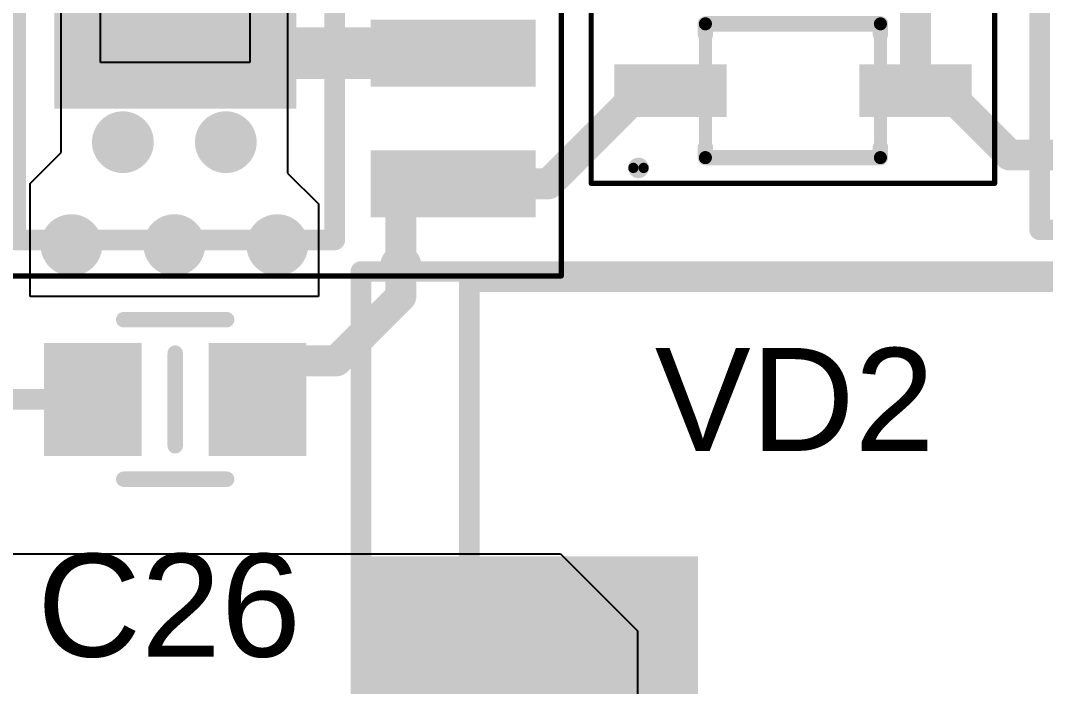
# Model space of a CAD drawing. Header units: inches. Extents: x -1.5 to 75.1, y -0.1 to 70.1.
# Drawn here: x 19.01 to 28.96, y 32.21 to 38.68 of the extents above; entities that cross this region are included whole.
import ezdxf

# ---------------------------------------------------------------- set-up
doc = ezdxf.new("R2010")
doc.units = ezdxf.units.IN
for name, color, linetype in [('Bottom Layer', 5, 'Continuous'), ('Mechanical 13', 56, 'Continuous'), ('Mechanical 15', 56, 'Continuous'), ('Mechanical 16', 56, 'Continuous'), ('Mechanical 5', 56, 'Continuous'), ('Top Layer', 1, 'Continuous'), ('Top Overlay', 2, 'Continuous'), ('Top Paste', 8, 'Continuous'), ('Top Solder', 216, 'Continuous'), ('Via Holes', 16, 'Continuous')]:
    doc.layers.add(name, color=color, linetype=linetype)
doc.styles.add('Arial', font='', dxfattribs={"height": 0.2})
doc.styles.get('Arial').set_extended_font_data('Arial')

# ---------------------------------------------------------------- blocks, each defined once
blk = doc.blocks.new('SOD_323_113')
at = {"layer": 'Top Layer'}
for points in [[(-1.71000039, 0.22999954), (-0.66999993, 0.22999954), (-0.66999993, -0.22999954), (-1.71000039, -0.22999954)], [(0.66999993, 0.22999954), (1.71000039, 0.22999954), (1.71000039, -0.22999954), (0.66999993, -0.22999954)]]:
    blk.add_hatch(color=1, dxfattribs=at).paths.add_polyline_path(points)
at = {"layer": 'Top Paste'}
for points in [[(-1.71000039, 0.22999954), (-0.66999993, 0.22999954), (-0.66999993, -0.22999954), (-1.71000039, -0.22999954)], [(0.66999993, 0.22999954), (1.71000039, 0.22999954), (1.71000039, -0.22999954), (0.66999993, -0.22999954)]]:
    blk.add_hatch(color=8, dxfattribs=at).paths.add_polyline_path(points)
at = {"layer": 'Top Solder'}
for points in [[(-1.73500161, 0.25500076), (-0.64499871, 0.25500076), (-0.64499871, -0.25500076), (-1.73500161, -0.25500076)], [(0.64499871, 0.25500076), (1.73500161, 0.25500076), (1.73500161, -0.25500076), (0.64499871, -0.25500076)]]:
    blk.add_hatch(color=216, dxfattribs=at).paths.add_polyline_path(points)
at = {"layer": 'Mechanical 13'}
for points in [[(-0.8500008399999999, 0.65000124, 0.127, 0.127, 0), (0.8500008399999999, 0.65000124, 0.127, 0.127, 0)], [(-0.8500008399999999, -0.65000124, 0.127, 0.127, 0), (-0.8500008399999999, 0.65000124, 0.127, 0.127, 0)], [(0.8500008399999999, -0.65000124, 0.127, 0.127, 0), (0.8500008399999999, 0.65000124, 0.127, 0.127, 0)], [(-0.8500008399999999, -0.65000124, 0.127, 0.127, 0), (0.8500008399999999, -0.65000124, 0.127, 0.127, 0)]]:
    blk.add_lwpolyline(points, format="xyseb", dxfattribs=at)
for points in [[(-0.8817508399999999, 0.65000124, 0.0635, 0.0635, 1), (-0.81825084, 0.65000124, 0.0635, 0.0635, 1)], [(-0.8817508399999999, 0.65000124, 0.0635, 0.0635, 1), (-0.81825084, 0.65000124, 0.0635, 0.0635, 1)], [(0.81825084, 0.65000124, 0.0635, 0.0635, 1), (0.8817508399999999, 0.65000124, 0.0635, 0.0635, 1)], [(0.81825084, 0.65000124, 0.0635, 0.0635, 1), (0.8817508399999999, 0.65000124, 0.0635, 0.0635, 1)], [(-0.8817508399999999, -0.65000124, 0.0635, 0.0635, 1), (-0.81825084, -0.65000124, 0.0635, 0.0635, 1)], [(-0.8817508399999999, -0.65000124, 0.0635, 0.0635, 1), (-0.81825084, -0.65000124, 0.0635, 0.0635, 1)], [(0.81825084, -0.65000124, 0.0635, 0.0635, 1), (0.8817508399999999, -0.65000124, 0.0635, 0.0635, 1)], [(0.81825084, -0.65000124, 0.0635, 0.0635, 1), (0.8817508399999999, -0.65000124, 0.0635, 0.0635, 1)]]:
    blk.add_lwpolyline(points, format="xyseb", close=True, dxfattribs=at)
at = {"layer": 'Mechanical 15'}
for points in [[(-1.96000116, -0.90000074, 0.0499999, 0.0499999, 0), (-1.96000116, 0.90000074, 0.0499999, 0.0499999, 0)], [(-1.96000116, 0.90000074, 0.0499999, 0.0499999, 0), (1.96000116, 0.90000074, 0.0499999, 0.0499999, 0)], [(1.96000116, -0.90000074, 0.0499999, 0.0499999, 0), (1.96000116, 0.90000074, 0.0499999, 0.0499999, 0)], [(-1.96000116, -0.90000074, 0.0499999, 0.0499999, 0), (1.96000116, -0.90000074, 0.0499999, 0.0499999, 0)]]:
    blk.add_lwpolyline(points, format="xyseb", dxfattribs=at)
for points in [[(-1.9725005, 0.90000074, 0.02499868, 0.02499868, 1), (-1.94750182, 0.90000074, 0.02499868, 0.02499868, 1)], [(-1.9725005, 0.90000074, 0.02499868, 0.02499868, 1), (-1.94750182, 0.90000074, 0.02499868, 0.02499868, 1)], [(1.94750182, 0.90000074, 0.02499868, 0.02499868, 1), (1.9725005, 0.90000074, 0.02499868, 0.02499868, 1)], [(1.94750182, 0.90000074, 0.02499868, 0.02499868, 1), (1.9725005, 0.90000074, 0.02499868, 0.02499868, 1)], [(-1.9725005, -0.90000074, 0.02499868, 0.02499868, 1), (-1.94750182, -0.90000074, 0.02499868, 0.02499868, 1)], [(-1.9725005, -0.90000074, 0.02499868, 0.02499868, 1), (-1.94750182, -0.90000074, 0.02499868, 0.02499868, 1)], [(1.94750182, -0.90000074, 0.02499868, 0.02499868, 1), (1.9725005, -0.90000074, 0.02499868, 0.02499868, 1)], [(1.94750182, -0.90000074, 0.02499868, 0.02499868, 1), (1.9725005, -0.90000074, 0.02499868, 0.02499868, 1)]]:
    blk.add_lwpolyline(points, format="xyseb", close=True, dxfattribs=at)
at = {"layer": 'Top Overlay'}
for points in [[(-0.8500008399999999, 0.5499989, 0.1499997, 0.1499997, 0), (-0.8500008399999999, 0.65000124, 0.1499997, 0.1499997, 0)], [(-0.8500008399999999, 0.65000124, 0.1499997, 0.1499997, 0), (0.8500008399999999, 0.65000124, 0.1499997, 0.1499997, 0)], [(0.8500008399999999, 0.5499989, 0.1499997, 0.1499997, 0), (0.8500008399999999, 0.65000124, 0.1499997, 0.1499997, 0)], [(-0.8500008399999999, -0.65000124, 0.1499997, 0.1499997, 0), (-0.8500008399999999, -0.5499989, 0.1499997, 0.1499997, 0)], [(0.8500008399999999, -0.65000124, 0.1499997, 0.1499997, 0), (0.8500008399999999, -0.5499989, 0.1499997, 0.1499997, 0)], [(-0.8500008399999999, -0.65000124, 0.1499997, 0.1499997, 0), (0.8500008399999999, -0.65000124, 0.1499997, 0.1499997, 0)]]:
    blk.add_lwpolyline(points, format="xyseb", dxfattribs=at)
for points in [[(-0.8875014, 0.65000124, 0.07499858, 0.07499858, 1), (-0.81250028, 0.65000124, 0.07499858, 0.07499858, 1)], [(-0.8875014, 0.65000124, 0.07499858, 0.07499858, 1), (-0.81250028, 0.65000124, 0.07499858, 0.07499858, 1)], [(0.81250028, 0.65000124, 0.07499858, 0.07499858, 1), (0.8875014, 0.65000124, 0.07499858, 0.07499858, 1)], [(0.81250028, 0.65000124, 0.07499858, 0.07499858, 1), (0.8875014, 0.65000124, 0.07499858, 0.07499858, 1)], [(-0.8875014, 0.5499989, 0.07499858, 0.07499858, 1), (-0.81250028, 0.5499989, 0.07499858, 0.07499858, 1)], [(0.81250028, 0.5499989, 0.07499858, 0.07499858, 1), (0.8875014, 0.5499989, 0.07499858, 0.07499858, 1)], [(-0.8875014, -0.5499989, 0.07499858, 0.07499858, 1), (-0.81250028, -0.5499989, 0.07499858, 0.07499858, 1)], [(0.81250028, -0.5499989, 0.07499858, 0.07499858, 1), (0.8875014, -0.5499989, 0.07499858, 0.07499858, 1)], [(-0.8875014, -0.65000124, 0.07499858, 0.07499858, 1), (-0.81250028, -0.65000124, 0.07499858, 0.07499858, 1)], [(-0.8875014, -0.65000124, 0.07499858, 0.07499858, 1), (-0.81250028, -0.65000124, 0.07499858, 0.07499858, 1)], [(0.81250028, -0.65000124, 0.07499858, 0.07499858, 1), (0.8875014, -0.65000124, 0.07499858, 0.07499858, 1)], [(0.81250028, -0.65000124, 0.07499858, 0.07499858, 1), (0.8875014, -0.65000124, 0.07499858, 0.07499858, 1)], [(-1.44999964, -0.75000104, 0.0999998, 0.0999998, 1), (-1.54999944, -0.75000104, 0.0999998, 0.0999998, 1)], [(-1.57499812, -0.75000104, 0.0499999, 0.0499999, 1), (-1.52500076, -0.75000104, 0.0499999, 0.0499999, 1)], [(-1.47499832, -0.75000104, 0.0499999, 0.0499999, 1), (-1.42500096, -0.75000104, 0.0499999, 0.0499999, 1)]]:
    blk.add_lwpolyline(points, format="xyseb", close=True, dxfattribs=at)
blk = doc.blocks.new('IHLP_4040_142')
at = {"layer": 'Top Layer'}
blk.add_hatch(color=1, dxfattribs=at).paths.add_polyline_path([(-6.095999999999999, 2.4765), (-2.921, 2.4765), (-2.921, -2.4765), (-6.095999999999999, -2.4765)])
at = {"layer": 'Top Paste'}
blk.add_hatch(color=8, dxfattribs=at).paths.add_polyline_path([(-6.095999999999999, 2.4765), (-2.921, 2.4765), (-2.921, -2.4765), (-6.095999999999999, -2.4765)])
at = {"layer": 'Top Solder'}
blk.add_hatch(color=216, dxfattribs=at).paths.add_polyline_path([(-6.095999999999999, 2.4765), (-2.921, 2.4765), (-2.921, -2.4765), (-6.095999999999999, -2.4765)])
at = {"layer": 'Mechanical 13'}
for points in [[(-5.1435, 5.1435, 0.1999996, 0.1999996, 0), (5.1435, 5.1435, 0.1999996, 0.1999996, 0)], [(-5.1435, -5.1435, 0.1999996, 0.1999996, 0), (-5.1435, 5.1435, 0.1999996, 0.1999996, 0)]]:
    blk.add_lwpolyline(points, format="xyseb", dxfattribs=at)
blk.add_lwpolyline([(-5.1934999, 5.1435, 0.0999998, 0.0999998, 1), (-5.0935001, 5.1435, 0.0999998, 0.0999998, 1)], format="xyseb", close=True, dxfattribs=at)
blk.add_lwpolyline([(-5.1934999, 5.1435, 0.0999998, 0.0999998, 1), (-5.0935001, 5.1435, 0.0999998, 0.0999998, 1)], format="xyseb", close=True, dxfattribs=at)
at = {"layer": 'Mechanical 15'}
for points in [[(-6.195999799999999, 5.2434998, 0.1999996, 0.1999996, 0), (6.195999799999999, 5.2434998, 0.1999996, 0.1999996, 0)], [(-6.195999799999999, -5.2434998, 0.1999996, 0.1999996, 0), (-6.195999799999999, 5.2434998, 0.1999996, 0.1999996, 0)]]:
    blk.add_lwpolyline(points, format="xyseb", dxfattribs=at)
blk.add_lwpolyline([(-6.2459997, 5.2434998, 0.0999998, 0.0999998, 1), (-6.1459999, 5.2434998, 0.0999998, 0.0999998, 1)], format="xyseb", close=True, dxfattribs=at)
blk.add_lwpolyline([(-6.2459997, 5.2434998, 0.0999998, 0.0999998, 1), (-6.1459999, 5.2434998, 0.0999998, 0.0999998, 1)], format="xyseb", close=True, dxfattribs=at)
at = {"layer": 'Mechanical 5'}
for points in [[(-6.195999799999999, 5.2434998, 0.1999996, 0.1999996, 0), (6.195999799999999, 5.2434998, 0.1999996, 0.1999996, 0)], [(-6.195999799999999, -5.2434998, 0.1999996, 0.1999996, 0), (-6.195999799999999, 5.2434998, 0.1999996, 0.1999996, 0)]]:
    blk.add_lwpolyline(points, format="xyseb", dxfattribs=at)
blk.add_lwpolyline([(-6.2459997, 5.2434998, 0.0999998, 0.0999998, 1), (-6.1459999, 5.2434998, 0.0999998, 0.0999998, 1)], format="xyseb", close=True, dxfattribs=at)
blk.add_lwpolyline([(-6.2459997, 5.2434998, 0.0999998, 0.0999998, 1), (-6.1459999, 5.2434998, 0.0999998, 0.0999998, 1)], format="xyseb", close=True, dxfattribs=at)
at = {"layer": 'Top Overlay'}
for points in [[(-5.1435, 5.1435, 0.1999996, 0.1999996, 0), (5.1435, 5.1435, 0.1999996, 0.1999996, 0)], [(-5.1435, 2.85150052, 0.1999996, 0.1999996, 0), (-5.1435, 5.1435, 0.1999996, 0.1999996, 0)]]:
    blk.add_lwpolyline(points, format="xyseb", dxfattribs=at)
for points in [[(-5.1934999, 5.1435, 0.0999998, 0.0999998, 1), (-5.0935001, 5.1435, 0.0999998, 0.0999998, 1)], [(-5.1934999, 5.1435, 0.0999998, 0.0999998, 1), (-5.0935001, 5.1435, 0.0999998, 0.0999998, 1)], [(-5.1934999, 2.85150052, 0.0999998, 0.0999998, 1), (-5.0935001, 2.85150052, 0.0999998, 0.0999998, 1)]]:
    blk.add_lwpolyline(points, format="xyseb", close=True, dxfattribs=at)
blk = doc.blocks.new('8SOP_E_______P____152')
at = {"layer": 'Top Layer'}
for points in [[(-3.474999399999999, 2.2049994), (-1.92499996, 2.2049994), (-1.92499996, 1.6050006), (-3.474999399999999, 1.6050006)], [(3.474999399999999, 1.6050006), (1.92499996, 1.6050006), (1.92499996, 2.2049994), (3.474999399999999, 2.2049994)], [(-1.15000024, 1.15000024), (1.15000024, 1.15000024), (1.15000024, -1.15000024), (-1.15000024, -1.15000024)], [(-3.474999399999999, 0.9349994), (-1.92499996, 0.9349994), (-1.92499996, 0.3350006), (-3.474999399999999, 0.3350006)], [(3.474999399999999, 0.3350006000000001), (1.92499996, 0.3350005999999998), (1.92499996, 0.9349993999999998), (3.474999399999999, 0.9349994)], [(-3.474999399999999, -0.3350006), (-1.92499996, -0.3350006), (-1.92499996, -0.9349994), (-3.474999399999999, -0.9349994)], [(3.474999399999999, -0.9349993999999998), (1.92499996, -0.9349994), (1.92499996, -0.3350006000000001), (3.474999399999999, -0.3350005999999998)], [(-3.474999399999999, -1.6050006), (-1.92499996, -1.6050006), (-1.92499996, -2.2049994), (-3.474999399999999, -2.2049994)], [(3.474999399999999, -2.2049994), (1.92499996, -2.2049994), (1.92499996, -1.6050006), (3.474999399999999, -1.6050006)]]:
    blk.add_hatch(color=1, dxfattribs=at).paths.add_polyline_path(points)
at = {"layer": 'Top Paste'}
for points in [[(-3.474999399999999, 2.2049994), (-1.92499996, 2.2049994), (-1.92499996, 1.6050006), (-3.474999399999999, 1.6050006)], [(3.474999399999999, 1.6050006), (1.92499996, 1.6050006), (1.92499996, 2.2049994), (3.474999399999999, 2.2049994)], [(-3.474999399999999, 0.9349994), (-1.92499996, 0.9349994), (-1.92499996, 0.3350006), (-3.474999399999999, 0.3350006)], [(3.474999399999999, 0.3350006000000001), (1.92499996, 0.3350005999999998), (1.92499996, 0.9349993999999998), (3.474999399999999, 0.9349994)], [(-3.474999399999999, -0.3350006), (-1.92499996, -0.3350006), (-1.92499996, -0.9349994), (-3.474999399999999, -0.9349994)], [(3.474999399999999, -0.9349993999999998), (1.92499996, -0.9349994), (1.92499996, -0.3350006000000001), (3.474999399999999, -0.3350005999999998)], [(-3.474999399999999, -1.6050006), (-1.92499996, -1.6050006), (-1.92499996, -2.2049994), (-3.474999399999999, -2.2049994)], [(3.474999399999999, -2.2049994), (1.92499996, -2.2049994), (1.92499996, -1.6050006), (3.474999399999999, -1.6050006)]]:
    blk.add_hatch(color=8, dxfattribs=at).paths.add_polyline_path(points)
at = {"layer": 'Top Solder'}
for points in [[(-3.50000062, 2.23000062), (-1.89999874, 2.23000062), (-1.89999874, 1.57999938), (-3.50000062, 1.57999938)], [(3.50000062, 1.57999938), (1.89999874, 1.57999938), (1.89999874, 2.23000062), (3.50000062, 2.23000062)], [(-1.17500146, 1.17500146), (1.17500146, 1.17500146), (1.17500146, -1.17500146), (-1.17500146, -1.17500146)], [(-3.50000062, 0.9600006199999999), (-1.89999874, 0.9600006199999999), (-1.89999874, 0.30999938), (-3.50000062, 0.30999938)], [(3.50000062, 0.3099993800000001), (1.89999874, 0.3099993799999999), (1.89999874, 0.9600006199999999), (3.50000062, 0.9600006200000001)], [(-3.50000062, -0.30999938), (-1.89999874, -0.30999938), (-1.89999874, -0.9600006199999999), (-3.50000062, -0.9600006199999999)], [(3.50000062, -0.9600006199999999), (1.89999874, -0.9600006200000001), (1.89999874, -0.3099993800000001), (3.50000062, -0.3099993799999999)], [(-3.50000062, -1.57999938), (-1.89999874, -1.57999938), (-1.89999874, -2.23000062), (-3.50000062, -2.23000062)], [(3.50000062, -2.23000062), (1.89999874, -2.23000062), (1.89999874, -1.57999938), (3.50000062, -1.57999938)]]:
    blk.add_hatch(color=216, dxfattribs=at).paths.add_polyline_path(points)
at = {"layer": 'Mechanical 15'}
for points in [[(3.75000012, 2.79999948, 0.0499999, 0.0499999, 0), (-3.75000012, 2.79999948, 0.0499999, 0.0499999, 0)], [(-3.75000012, 2.79999948, 0.0499999, 0.0499999, 0), (-3.75000012, -2.79999948, 0.0499999, 0.0499999, 0)], [(3.75000012, 2.79999948, 0.0499999, 0.0499999, 0), (3.75000012, -2.79999948, 0.0499999, 0.0499999, 0)], [(3.75000012, -2.79999948, 0.0499999, 0.0499999, 0), (-3.75000012, -2.79999948, 0.0499999, 0.0499999, 0)]]:
    blk.add_lwpolyline(points, format="xyseb", dxfattribs=at)
for points in [[(-3.76249946, 2.79999948, 0.02499868, 0.02499868, 1), (-3.73750078, 2.79999948, 0.02499868, 0.02499868, 1)], [(-3.76249946, 2.79999948, 0.02499868, 0.02499868, 1), (-3.73750078, 2.79999948, 0.02499868, 0.02499868, 1)], [(3.73750078, 2.79999948, 0.02499868, 0.02499868, 1), (3.76249946, 2.79999948, 0.02499868, 0.02499868, 1)], [(3.73750078, 2.79999948, 0.02499868, 0.02499868, 1), (3.76249946, 2.79999948, 0.02499868, 0.02499868, 1)], [(-3.76249946, -2.79999948, 0.02499868, 0.02499868, 1), (-3.73750078, -2.79999948, 0.02499868, 0.02499868, 1)], [(-3.76249946, -2.79999948, 0.02499868, 0.02499868, 1), (-3.73750078, -2.79999948, 0.02499868, 0.02499868, 1)], [(3.73750078, -2.79999948, 0.02499868, 0.02499868, 1), (3.76249946, -2.79999948, 0.02499868, 0.02499868, 1)], [(3.73750078, -2.79999948, 0.02499868, 0.02499868, 1), (3.76249946, -2.79999948, 0.02499868, 0.02499868, 1)]]:
    blk.add_lwpolyline(points, format="xyseb", close=True, dxfattribs=at)
at = {"layer": 'Top Overlay'}
for points in [[(1.54999944, 2.45000018, 0.1999996, 0.1999996, 0), (-1.54999944, 2.45000018, 0.1999996, 0.1999996, 0)], [(-1.54999944, 2.45000018, 0.1999996, 0.1999996, 0), (-1.54999944, -2.45000018, 0.1999996, 0.1999996, 0)], [(1.54999944, 2.45000018, 0.1999996, 0.1999996, 0), (1.54999944, -2.45000018, 0.1999996, 0.1999996, 0)], [(1.54999944, -2.45000018, 0.1999996, 0.1999996, 0), (-1.54999944, -2.45000018, 0.1999996, 0.1999996, 0)]]:
    blk.add_lwpolyline(points, format="xyseb", dxfattribs=at)
for points in [[(-1.59999934, 2.45000018, 0.0999998, 0.0999998, 1), (-1.49999954, 2.45000018, 0.0999998, 0.0999998, 1)], [(-1.59999934, 2.45000018, 0.0999998, 0.0999998, 1), (-1.49999954, 2.45000018, 0.0999998, 0.0999998, 1)], [(1.49999954, 2.45000018, 0.0999998, 0.0999998, 1), (1.59999934, 2.45000018, 0.0999998, 0.0999998, 1)], [(1.49999954, 2.45000018, 0.0999998, 0.0999998, 1), (1.59999934, 2.45000018, 0.0999998, 0.0999998, 1)], [(-1.59999934, -2.45000018, 0.0999998, 0.0999998, 1), (-1.49999954, -2.45000018, 0.0999998, 0.0999998, 1)], [(-1.59999934, -2.45000018, 0.0999998, 0.0999998, 1), (-1.49999954, -2.45000018, 0.0999998, 0.0999998, 1)], [(1.49999954, -2.45000018, 0.0999998, 0.0999998, 1), (1.59999934, -2.45000018, 0.0999998, 0.0999998, 1)], [(1.49999954, -2.45000018, 0.0999998, 0.0999998, 1), (1.59999934, -2.45000018, 0.0999998, 0.0999998, 1)]]:
    blk.add_lwpolyline(points, format="xyseb", close=True, dxfattribs=at)
at = {"layer": 'Top Paste'}
for p, q in [((-0.72560942, -0.72560942), (-0.72560942, 0.72499982)), ((-0.72560942, 0.72499982), (0.72499982, 0.72499982)), ((0.72499982, 0.72499982), (0.72499982, -0.72560942)), ((0.72499982, -0.72560942), (-0.72560942, -0.72560942))]:
    blk.add_line(p, q, dxfattribs=at)
blk = doc.blocks.new('1210C_166')
at = {"layer": 'Top Layer'}
for points in [[(-2.10207606, 1.35309991), (-1.14792506, 1.35309991), (-1.14792506, -1.35309991), (-2.10207606, -1.35309991)], [(1.14792506, 1.35309991), (2.10207606, 1.35309991), (2.10207606, -1.35309991), (1.14792506, -1.35309991)]]:
    blk.add_hatch(color=1, dxfattribs=at).paths.add_polyline_path(points)
at = {"layer": 'Top Paste'}
for points in [[(-2.10207606, 1.35309991), (-1.14792506, 1.35309991), (-1.14792506, -1.35309991), (-2.10207606, -1.35309991)], [(1.14792506, 1.35309991), (2.10207606, 1.35309991), (2.10207606, -1.35309991), (1.14792506, -1.35309991)]]:
    blk.add_hatch(color=8, dxfattribs=at).paths.add_polyline_path(points)
at = {"layer": 'Top Solder'}
for points in [[(-2.12707728, 1.37810113), (-1.12292384, 1.37810113), (-1.12292384, -1.37810113), (-2.12707728, -1.37810113)], [(1.12292384, 1.37810113), (2.12707728, 1.37810113), (2.12707728, -1.37810113), (1.12292384, -1.37810113)]]:
    blk.add_hatch(color=216, dxfattribs=at).paths.add_polyline_path(points)
at = {"layer": 'Mechanical 13'}
for points in [[(1.59999934, 1.25000004, 0.1999996, 0.1999996, 0), (-1.59999934, 1.25000004, 0.1999996, 0.1999996, 0)], [(-1.59999934, -1.25000004, 0.1999996, 0.1999996, 0), (-1.59999934, 1.25000004, 0.1999996, 0.1999996, 0)], [(1.59999934, -1.25000004, 0.1999996, 0.1999996, 0), (1.59999934, 1.25000004, 0.1999996, 0.1999996, 0)], [(1.59999934, -1.25000004, 0.1999996, 0.1999996, 0), (-1.59999934, -1.25000004, 0.1999996, 0.1999996, 0)]]:
    blk.add_lwpolyline(points, format="xyseb", dxfattribs=at)
for points in [[(-1.64999924, 1.25000004, 0.0999998, 0.0999998, 1), (-1.54999944, 1.25000004, 0.0999998, 0.0999998, 1)], [(-1.64999924, 1.25000004, 0.0999998, 0.0999998, 1), (-1.54999944, 1.25000004, 0.0999998, 0.0999998, 1)], [(1.54999944, 1.25000004, 0.0999998, 0.0999998, 1), (1.64999924, 1.25000004, 0.0999998, 0.0999998, 1)], [(1.54999944, 1.25000004, 0.0999998, 0.0999998, 1), (1.64999924, 1.25000004, 0.0999998, 0.0999998, 1)], [(-1.64999924, -1.25000004, 0.0999998, 0.0999998, 1), (-1.54999944, -1.25000004, 0.0999998, 0.0999998, 1)], [(-1.64999924, -1.25000004, 0.0999998, 0.0999998, 1), (-1.54999944, -1.25000004, 0.0999998, 0.0999998, 1)], [(1.54999944, -1.25000004, 0.0999998, 0.0999998, 1), (1.64999924, -1.25000004, 0.0999998, 0.0999998, 1)], [(1.54999944, -1.25000004, 0.0999998, 0.0999998, 1), (1.64999924, -1.25000004, 0.0999998, 0.0999998, 1)]]:
    blk.add_lwpolyline(points, format="xyseb", close=True, dxfattribs=at)
at = {"layer": 'Mechanical 15'}
for points in [[(2.35207556, 1.60309814, 0.1999996, 0.1999996, 0), (-2.35207556, 1.60309814, 0.1999996, 0.1999996, 0)], [(-2.35207556, -1.60310068, 0.1999996, 0.1999996, 0), (-2.35207556, 1.60309814, 0.1999996, 0.1999996, 0)], [(2.35207556, -1.60310068, 0.1999996, 0.1999996, 0), (2.35207556, 1.60309814, 0.1999996, 0.1999996, 0)], [(2.35207556, -1.60310068, 0.1999996, 0.1999996, 0), (-2.35207556, -1.60310068, 0.1999996, 0.1999996, 0)]]:
    blk.add_lwpolyline(points, format="xyseb", dxfattribs=at)
for points in [[(-2.40207546, 1.60309814, 0.0999998, 0.0999998, 1), (-2.30207566, 1.60309814, 0.0999998, 0.0999998, 1)], [(-2.40207546, 1.60309814, 0.0999998, 0.0999998, 1), (-2.30207566, 1.60309814, 0.0999998, 0.0999998, 1)], [(2.30207566, 1.60309814, 0.0999998, 0.0999998, 1), (2.40207546, 1.60309814, 0.0999998, 0.0999998, 1)], [(2.30207566, 1.60309814, 0.0999998, 0.0999998, 1), (2.40207546, 1.60309814, 0.0999998, 0.0999998, 1)], [(-2.40207546, -1.60310068, 0.0999998, 0.0999998, 1), (-2.30207566, -1.60310068, 0.0999998, 0.0999998, 1)], [(-2.40207546, -1.60310068, 0.0999998, 0.0999998, 1), (-2.30207566, -1.60310068, 0.0999998, 0.0999998, 1)], [(2.30207566, -1.60310068, 0.0999998, 0.0999998, 1), (2.40207546, -1.60310068, 0.0999998, 0.0999998, 1)], [(2.30207566, -1.60310068, 0.0999998, 0.0999998, 1), (2.40207546, -1.60310068, 0.0999998, 0.0999998, 1)]]:
    blk.add_lwpolyline(points, format="xyseb", close=True, dxfattribs=at)
at = {"layer": 'Mechanical 16'}
for points in [[(0, -0.499999, 0.0999998, 0.0999998, 0), (0, 0.499999, 0.0999998, 0.0999998, 0)], [(0.499999, 0, 0.0999998, 0.0999998, 0), (-0.499999, 0, 0.0999998, 0.0999998, 0)]]:
    blk.add_lwpolyline(points, format="xyseb", dxfattribs=at)
for points in [[(-0.02499868, 0.499999, 0.0499999, 0.0499999, 1), (0.02499868, 0.499999, 0.0499999, 0.0499999, 1)], [(-0.5249976799999999, 0, 0.0499999, 0.0499999, 1), (-0.47500032, 0, 0.0499999, 0.0499999, 1)], [(0.47500032, 0, 0.0499999, 0.0499999, 1), (0.5249976799999999, 0, 0.0499999, 0.0499999, 1)], [(-0.02499868, -0.499999, 0.0499999, 0.0499999, 1), (0.02499868, -0.499999, 0.0499999, 0.0499999, 1)]]:
    blk.add_lwpolyline(points, format="xyseb", close=True, dxfattribs=at)
at = {"layer": 'Mechanical 5'}
for points in [[(2.35207556, 1.60309814, 0.1999996, 0.1999996, 0), (-2.35207556, 1.60309814, 0.1999996, 0.1999996, 0)], [(-2.35207556, -1.60310322, 0.1999996, 0.1999996, 0), (-2.35207556, 1.60309814, 0.1999996, 0.1999996, 0)], [(2.35207556, -1.60310322, 0.1999996, 0.1999996, 0), (2.35207556, 1.60309814, 0.1999996, 0.1999996, 0)], [(2.35207556, -1.60310322, 0.1999996, 0.1999996, 0), (-2.35207556, -1.60310322, 0.1999996, 0.1999996, 0)]]:
    blk.add_lwpolyline(points, format="xyseb", dxfattribs=at)
for points in [[(-2.40207546, 1.60309814, 0.0999998, 0.0999998, 1), (-2.30207566, 1.60309814, 0.0999998, 0.0999998, 1)], [(-2.40207546, 1.60309814, 0.0999998, 0.0999998, 1), (-2.30207566, 1.60309814, 0.0999998, 0.0999998, 1)], [(2.30207566, 1.60309814, 0.0999998, 0.0999998, 1), (2.40207546, 1.60309814, 0.0999998, 0.0999998, 1)], [(2.30207566, 1.60309814, 0.0999998, 0.0999998, 1), (2.40207546, 1.60309814, 0.0999998, 0.0999998, 1)], [(-2.40207546, -1.60310322, 0.0999998, 0.0999998, 1), (-2.30207566, -1.60310322, 0.0999998, 0.0999998, 1)], [(-2.40207546, -1.60310322, 0.0999998, 0.0999998, 1), (-2.30207566, -1.60310322, 0.0999998, 0.0999998, 1)], [(2.30207566, -1.60310322, 0.0999998, 0.0999998, 1), (2.40207546, -1.60310322, 0.0999998, 0.0999998, 1)], [(2.30207566, -1.60310322, 0.0999998, 0.0999998, 1), (2.40207546, -1.60310322, 0.0999998, 0.0999998, 1)]]:
    blk.add_lwpolyline(points, format="xyseb", close=True, dxfattribs=at)
at = {"layer": 'Top Overlay'}
for points in [[(0.75000104, 1.27500126, 0.1499997, 0.1499997, 0), (-0.75000104, 1.27500126, 0.1499997, 0.1499997, 0)], [(0, 0, 0.1499997, 0.1499997, 0), (0, 0.9249994199999999, 0.1499997, 0.1499997, 0)], [(0, -0.9249994199999999, 0.1499997, 0.1499997, 0), (0, 0, 0.1499997, 0.1499997, 0)], [(0.75000104, -1.27500126, 0.1499997, 0.1499997, 0), (-0.75000104, -1.27500126, 0.1499997, 0.1499997, 0)]]:
    blk.add_lwpolyline(points, format="xyseb", dxfattribs=at)
for points in [[(-0.7875015999999999, 1.27500126, 0.07499858, 0.07499858, 1), (-0.7125004799999999, 1.27500126, 0.07499858, 0.07499858, 1)], [(0.7125004799999999, 1.27500126, 0.07499858, 0.07499858, 1), (0.7875015999999999, 1.27500126, 0.07499858, 0.07499858, 1)], [(-0.03750056, 0.9249994199999999, 0.07499858, 0.07499858, 1), (0.03750056, 0.9249994199999999, 0.07499858, 0.07499858, 1)], [(-0.03750056, 0, 0.07499858, 0.07499858, 1), (0.03750056, 0, 0.07499858, 0.07499858, 1)], [(-0.03750056, 0, 0.07499858, 0.07499858, 1), (0.03750056, 0, 0.07499858, 0.07499858, 1)], [(-0.03750056, -0.9249994199999999, 0.07499858, 0.07499858, 1), (0.03750056, -0.9249994199999999, 0.07499858, 0.07499858, 1)], [(-0.7875015999999999, -1.27500126, 0.07499858, 0.07499858, 1), (-0.7125004799999999, -1.27500126, 0.07499858, 0.07499858, 1)], [(0.7125004799999999, -1.27500126, 0.07499858, 0.07499858, 1), (0.7875015999999999, -1.27500126, 0.07499858, 0.07499858, 1)]]:
    blk.add_lwpolyline(points, format="xyseb", close=True, dxfattribs=at)
at = {"layer": 'Mechanical 5', "style": 'Arial'}
blk.add_text('C27', height=1.00000054, dxfattribs=at).set_placement((-1.016e-05, 0.01108456))
blk = doc.blocks.new('0603C_167')
at = {"layer": 'Top Layer'}
for points in [[(-1.25000131, -0.52500022), (-1.25000131, 0.52500022), (-0.35000057, 0.52500022), (-0.35000057, -0.52500022)], [(0.34999803, -0.52500022), (0.34999803, 0.52500022), (1.24999877, 0.52500022), (1.24999877, -0.52500022)]]:
    blk.add_hatch(color=1, dxfattribs=at).paths.add_polyline_path(points)
at = {"layer": 'Top Paste'}
for points in [[(-1.25000131, -0.52500022), (-1.25000131, 0.52500022), (-0.35000057, 0.52500022), (-0.35000057, -0.52500022)], [(0.34999803, -0.52500022), (0.34999803, 0.52500022), (1.24999877, 0.52500022), (1.24999877, -0.52500022)]]:
    blk.add_hatch(color=8, dxfattribs=at).paths.add_polyline_path(points)
at = {"layer": 'Top Solder'}
for points in [[(-1.27500253, -0.55000144), (-1.27500253, 0.55000144), (-0.32499935, 0.55000144), (-0.32499935, -0.55000144)], [(0.32499681, -0.55000144), (0.32499681, 0.55000144), (1.27499999, 0.55000144), (1.27499999, -0.55000144)]]:
    blk.add_hatch(color=216, dxfattribs=at).paths.add_polyline_path(points)
at = {"layer": 'Top Overlay'}
for points in [[(-0.499999, 0.77499972, 0.1499997, 0.1499997, 0), (0.499999, 0.77499972, 0.1499997, 0.1499997, 0)], [(0, -0.4499991, 0.1499997, 0.1499997, 0), (0, 0.4499991, 0.1499997, 0.1499997, 0)], [(-0.499999, -0.77499972, 0.1499997, 0.1499997, 0), (0.499999, -0.77499972, 0.1499997, 0.1499997, 0)]]:
    blk.add_lwpolyline(points, format="xyseb", dxfattribs=at)
for points in [[(-0.53749956, 0.77499972, 0.07499858, 0.07499858, 1), (-0.46249844, 0.77499972, 0.07499858, 0.07499858, 1)], [(0.46249844, 0.77499972, 0.07499858, 0.07499858, 1), (0.53749956, 0.77499972, 0.07499858, 0.07499858, 1)], [(-0.03750056, 0.4499991, 0.07499858, 0.07499858, 1), (0.03750056, 0.4499991, 0.07499858, 0.07499858, 1)], [(-0.03750056, -0.4499991, 0.07499858, 0.07499858, 1), (0.03750056, -0.4499991, 0.07499858, 0.07499858, 1)], [(-0.53749956, -0.77499972, 0.07499858, 0.07499858, 1), (-0.46249844, -0.77499972, 0.07499858, 0.07499858, 1)], [(0.46249844, -0.77499972, 0.07499858, 0.07499858, 1), (0.53749956, -0.77499972, 0.07499858, 0.07499858, 1)]]:
    blk.add_lwpolyline(points, format="xyseb", close=True, dxfattribs=at)

msp = doc.modelspace()

# ---------------------------------------------------------------- hatches: boundary and pattern name
at = {"layer": 'Bottom Layer'}
h = msp.add_hatch(color=5, dxfattribs=at)
edge = h.paths.add_edge_path()
edge.add_arc((20.00000064, 37.5000012), 0.2999994, 0, 360)
h = msp.add_hatch(color=5, dxfattribs=at)
edge = h.paths.add_edge_path()
edge.add_arc((21.00000118, 37.5000012), 0.2999994, 0, 360)
h = msp.add_hatch(color=5, dxfattribs=at)
edge = h.paths.add_edge_path()
edge.add_arc((19.4999991, 36.50000066), 0.2999994, 0, 360)
h = msp.add_hatch(color=5, dxfattribs=at)
edge = h.paths.add_edge_path()
edge.add_arc((20.49999964, 36.50000066), 0.2999994, 0, 360)
h = msp.add_hatch(color=5, dxfattribs=at)
edge = h.paths.add_edge_path()
edge.add_arc((21.50000018, 36.50000066), 0.2999994, 0, 360)
at = {"layer": 'Top Layer'}
h = msp.add_hatch(color=1, dxfattribs=at)
edge = h.paths.add_edge_path()
edge.add_arc((20.00000064, 37.5000012), 0.2999994, 0, 360)
h = msp.add_hatch(color=1, dxfattribs=at)
edge = h.paths.add_edge_path()
edge.add_arc((21.00000118, 37.5000012), 0.2999994, 0, 360)
h = msp.add_hatch(color=1, dxfattribs=at)
edge = h.paths.add_edge_path()
edge.add_arc((19.4999991, 36.50000066), 0.2999994, 0, 360)
h = msp.add_hatch(color=1, dxfattribs=at)
edge = h.paths.add_edge_path()
edge.add_arc((20.49999964, 36.50000066), 0.2999994, 0, 360)
h = msp.add_hatch(color=1, dxfattribs=at)
edge = h.paths.add_edge_path()
edge.add_arc((21.50000018, 36.50000066), 0.2999994, 0, 360)
at = {"layer": 'Via Holes'}
h = msp.add_hatch(color=7, dxfattribs=at)
edge = h.paths.add_edge_path()
edge.add_arc((20.00000064, 37.5000012), 0.1499997, 0, 360)
h = msp.add_hatch(color=7, dxfattribs=at)
edge = h.paths.add_edge_path()
edge.add_arc((21.00000118, 37.5000012), 0.1499997, 0, 360)
h = msp.add_hatch(color=7, dxfattribs=at)
edge = h.paths.add_edge_path()
edge.add_arc((19.4999991, 36.50000066), 0.1499997, 0, 360)
h = msp.add_hatch(color=7, dxfattribs=at)
edge = h.paths.add_edge_path()
edge.add_arc((20.49999964, 36.50000066), 0.1499997, 0, 360)
h = msp.add_hatch(color=7, dxfattribs=at)
edge = h.paths.add_edge_path()
edge.add_arc((21.50000018, 36.50000066), 0.1499997, 0, 360)

# ---------------------------------------------------------------- linework, layer by layer
at = {"layer": 'Top Layer'}
for p, q in [((19.3999993, 37.39999886), (19.3999993, 41.50000082)), ((21.59999998, 41.10000161999999), (21.59999998, 37.19999926)), ((19.0999999, 37.09999946), (19.3999993, 37.39999886)), ((21.59999998, 37.19999926), (21.89999938, 36.89999986)), ((19.0999999, 35.99999912), (19.0999999, 37.09999946)), ((21.89999938, 36.89999986), (21.89999938, 35.99999912)), ((21.89999938, 35.99999912), (19.0999999, 35.99999912)), ((18.7500006, 33.49999904), (24.2500023, 33.49999904)), ((24.2500023, 33.49999904), (25.0000008, 32.75000053999999)), ((25.0000008, 32.75000053999999), (25.0000008, 31.250001))]:
    msp.add_line(p, q, dxfattribs=at)
for points in [[(27.69849934, 38.0000002, 0.2999994, 0.2999994, 0), (27.69849934, 40.16000096, 0.2999994, 0.2999994, 0)], [(20.50849848, 39.00000074, 0.499999, 0.499999, 0), (21.14349848, 38.36500074, 0.499999, 0.499999, 0)], [(21.14349848, 38.36500074, 0.499999, 0.499999, 0), (23.20849816, 38.36500074, 0.499999, 0.499999, 0)], [(24.94849722, 37.92000036, 0.2999994, 0.2999994, 0), (25.02849706, 38.0000002, 0.2999994, 0.2999994, 0)], [(25.02849706, 38.0000002, 0.2999994, 0.2999994, 0), (25.31849902, 38.0000002, 0.2999994, 0.2999994, 0)], [(27.69849934, 38.0000002, 0.2999994, 0.2999994, 0), (27.9885013, 38.0000002, 0.2999994, 0.2999994, 0)], [(27.9885013, 38.0000002, 0.2999994, 0.2999994, 0), (28.61350132, 37.37500018, 0.2999994, 0.2999994, 0)], [(24.13349758, 37.09500074, 0.2999994, 0.2999994, 0), (24.94849722, 37.91000037999999, 0.2999994, 0.2999994, 0)], [(24.94849722, 37.91000037999999, 0.2999994, 0.2999994, 0), (24.94849722, 37.92000036, 0.2999994, 0.2999994, 0)], [(28.61350132, 37.37500018, 0.2999994, 0.2999994, 0), (30.5084988, 37.37500018, 0.2999994, 0.2999994, 0)], [(22.70000032, 36.94500104, 0.2999994, 0.2999994, 0), (22.85000002, 37.09500074, 0.2999994, 0.2999994, 0)], [(22.85000002, 37.09500074, 0.2999994, 0.2999994, 0), (23.20849816, 37.09500074, 0.2999994, 0.2999994, 0)], [(23.20849816, 37.09500074, 0.2999994, 0.2999994, 0), (24.13349758, 37.09500074, 0.2999994, 0.2999994, 0)], [(22.70000032, 35.99999912, 0.2999994, 0.2999994, 0), (22.70000032, 36.94500104, 0.2999994, 0.2999994, 0)], [(22.07500284, 35.37500164, 0.2999994, 0.2999994, 0), (22.70000032, 35.99999912, 0.2999994, 0.2999994, 0)], [(21.30849688, 35.07499969999999, 0.2999994, 0.2999994, 0), (21.60849882, 35.37500164, 0.2999994, 0.2999994, 0)], [(21.60849882, 35.37500164, 0.2999994, 0.2999994, 0), (22.07500284, 35.37500164, 0.2999994, 0.2999994, 0)], [(21.30849688, 35.00000112, 0.2999994, 0.2999994, 0), (21.30849688, 35.07499969999999, 0.2999994, 0.2999994, 0)], [(17.47499934, 35.00000112, 0.1999996, 0.1999996, 0), (19.70849754, 35.00000112, 0.1999996, 0.1999996, 0)]]:
    msp.add_lwpolyline(points, format="xyseb", dxfattribs=at)
for points in [[(21.0185, 38.36500074, 0.2499995, 0.2499995, 1), (21.26849696, 38.36500074, 0.2499995, 0.2499995, 1)], [(21.0185, 38.36500074, 0.2499995, 0.2499995, 1), (21.26849696, 38.36500074, 0.2499995, 0.2499995, 1)], [(23.08349968, 38.36500074, 0.2499995, 0.2499995, 1), (23.33349664, 38.36500074, 0.2499995, 0.2499995, 1)], [(24.95349848, 38.0000002, 0.1499997, 0.1499997, 1), (25.10349564, 38.0000002, 0.1499997, 0.1499997, 1)], [(24.95349848, 38.0000002, 0.1499997, 0.1499997, 1), (25.10349564, 38.0000002, 0.1499997, 0.1499997, 1)], [(25.24350044, 38.0000002, 0.1499997, 0.1499997, 1), (25.3934976, 38.0000002, 0.1499997, 0.1499997, 1)], [(27.62350076, 38.0000002, 0.1499997, 0.1499997, 1), (27.77349792, 38.0000002, 0.1499997, 0.1499997, 1)], [(27.62350076, 38.0000002, 0.1499997, 0.1499997, 1), (27.77349792, 38.0000002, 0.1499997, 0.1499997, 1)], [(27.91350272, 38.0000002, 0.1499997, 0.1499997, 1), (28.06349987999999, 38.0000002, 0.1499997, 0.1499997, 1)], [(27.91350272, 38.0000002, 0.1499997, 0.1499997, 1), (28.06349987999999, 38.0000002, 0.1499997, 0.1499997, 1)], [(24.87349864, 37.92000036, 0.1499997, 0.1499997, 1), (25.0234958, 37.92000036, 0.1499997, 0.1499997, 1)], [(24.87349864, 37.92000036, 0.1499997, 0.1499997, 1), (25.0234958, 37.92000036, 0.1499997, 0.1499997, 1)], [(24.87349864, 37.91000037999999, 0.1499997, 0.1499997, 1), (25.0234958, 37.91000037999999, 0.1499997, 0.1499997, 1)], [(24.87349864, 37.91000037999999, 0.1499997, 0.1499997, 1), (25.0234958, 37.91000037999999, 0.1499997, 0.1499997, 1)], [(28.53850273999999, 37.37500018, 0.1499997, 0.1499997, 1), (28.6884999, 37.37500018, 0.1499997, 0.1499997, 1)], [(28.53850273999999, 37.37500018, 0.1499997, 0.1499997, 1), (28.6884999, 37.37500018, 0.1499997, 0.1499997, 1)], [(22.77500144, 37.09500074, 0.1499997, 0.1499997, 1), (22.9249986, 37.09500074, 0.1499997, 0.1499997, 1)], [(22.77500144, 37.09500074, 0.1499997, 0.1499997, 1), (22.9249986, 37.09500074, 0.1499997, 0.1499997, 1)], [(23.13349958, 37.09500074, 0.1499997, 0.1499997, 1), (23.28349674, 37.09500074, 0.1499997, 0.1499997, 1)], [(23.13349958, 37.09500074, 0.1499997, 0.1499997, 1), (23.28349674, 37.09500074, 0.1499997, 0.1499997, 1)], [(24.058499, 37.09500074, 0.1499997, 0.1499997, 1), (24.20849616, 37.09500074, 0.1499997, 0.1499997, 1)], [(24.058499, 37.09500074, 0.1499997, 0.1499997, 1), (24.20849616, 37.09500074, 0.1499997, 0.1499997, 1)], [(22.62500174, 36.94500104, 0.1499997, 0.1499997, 1), (22.7749989, 36.94500104, 0.1499997, 0.1499997, 1)], [(22.62500174, 36.94500104, 0.1499997, 0.1499997, 1), (22.7749989, 36.94500104, 0.1499997, 0.1499997, 1)], [(22.62500174, 35.99999912, 0.1499997, 0.1499997, 1), (22.7749989, 35.99999912, 0.1499997, 0.1499997, 1)], [(22.62500174, 35.99999912, 0.1499997, 0.1499997, 1), (22.7749989, 35.99999912, 0.1499997, 0.1499997, 1)], [(21.53350024, 35.37500164, 0.1499997, 0.1499997, 1), (21.6834974, 35.37500164, 0.1499997, 0.1499997, 1)], [(21.53350024, 35.37500164, 0.1499997, 0.1499997, 1), (21.6834974, 35.37500164, 0.1499997, 0.1499997, 1)], [(22.00000426, 35.37500164, 0.1499997, 0.1499997, 1), (22.15000142, 35.37500164, 0.1499997, 0.1499997, 1)], [(22.00000426, 35.37500164, 0.1499997, 0.1499997, 1), (22.15000142, 35.37500164, 0.1499997, 0.1499997, 1)], [(21.2334983, 35.07499969999999, 0.1499997, 0.1499997, 1), (21.38349546, 35.07499969999999, 0.1499997, 0.1499997, 1)], [(21.2334983, 35.07499969999999, 0.1499997, 0.1499997, 1), (21.38349546, 35.07499969999999, 0.1499997, 0.1499997, 1)], [(21.2334983, 35.00000112, 0.1499997, 0.1499997, 1), (21.38349546, 35.00000112, 0.1499997, 0.1499997, 1)], [(19.65849764, 35.00000112, 0.0999998, 0.0999998, 1), (19.75849744, 35.00000112, 0.0999998, 0.0999998, 1)]]:
    msp.add_lwpolyline(points, format="xyseb", close=True, dxfattribs=at)
at = {"layer": 'Top Overlay'}
for points in [[(22.80000012, 36.30000106, 0.1999996, 0.1999996, 1), (22.60000052, 36.30000106, 0.1999996, 0.1999996, 1)], [(22.55000062, 36.30000106, 0.0999998, 0.0999998, 1), (22.65000042, 36.30000106, 0.0999998, 0.0999998, 1)], [(22.75000022, 36.30000106, 0.0999998, 0.0999998, 1), (22.85000002, 36.30000106, 0.0999998, 0.0999998, 1)]]:
    msp.add_lwpolyline(points, format="xyseb", close=True, dxfattribs=at)

# ---------------------------------------------------------------- block references
for name, p, rotation in [('8SOP_E_______P____152', (20.50849848, 39.00000074), 180), ('1210C_166', (30.5084988, 39.00000074), 270)]:
    msp.add_blockref(name, p, dxfattribs=dict(rotation=rotation))
for name, p in [('SOD_323_113', (26.50849918, 38.0000002)), ('IHLP_4040_142', (28.50850026, 30.99999896)), ('0603C_167', (20.50849848, 35.00000112))]:
    msp.add_blockref(name, p)

# ---------------------------------------------------------------- texts
at = {"layer": 'Top Overlay', "style": 'Arial'}
for s, p in [('VD2', (25.16709724, 34.50016214)), ('C26', (19.16709654, 32.50016106))]:
    msp.add_text(s, height=1.00000054, dxfattribs=at).set_placement(p)

doc.saveas('drawing.dxf')
